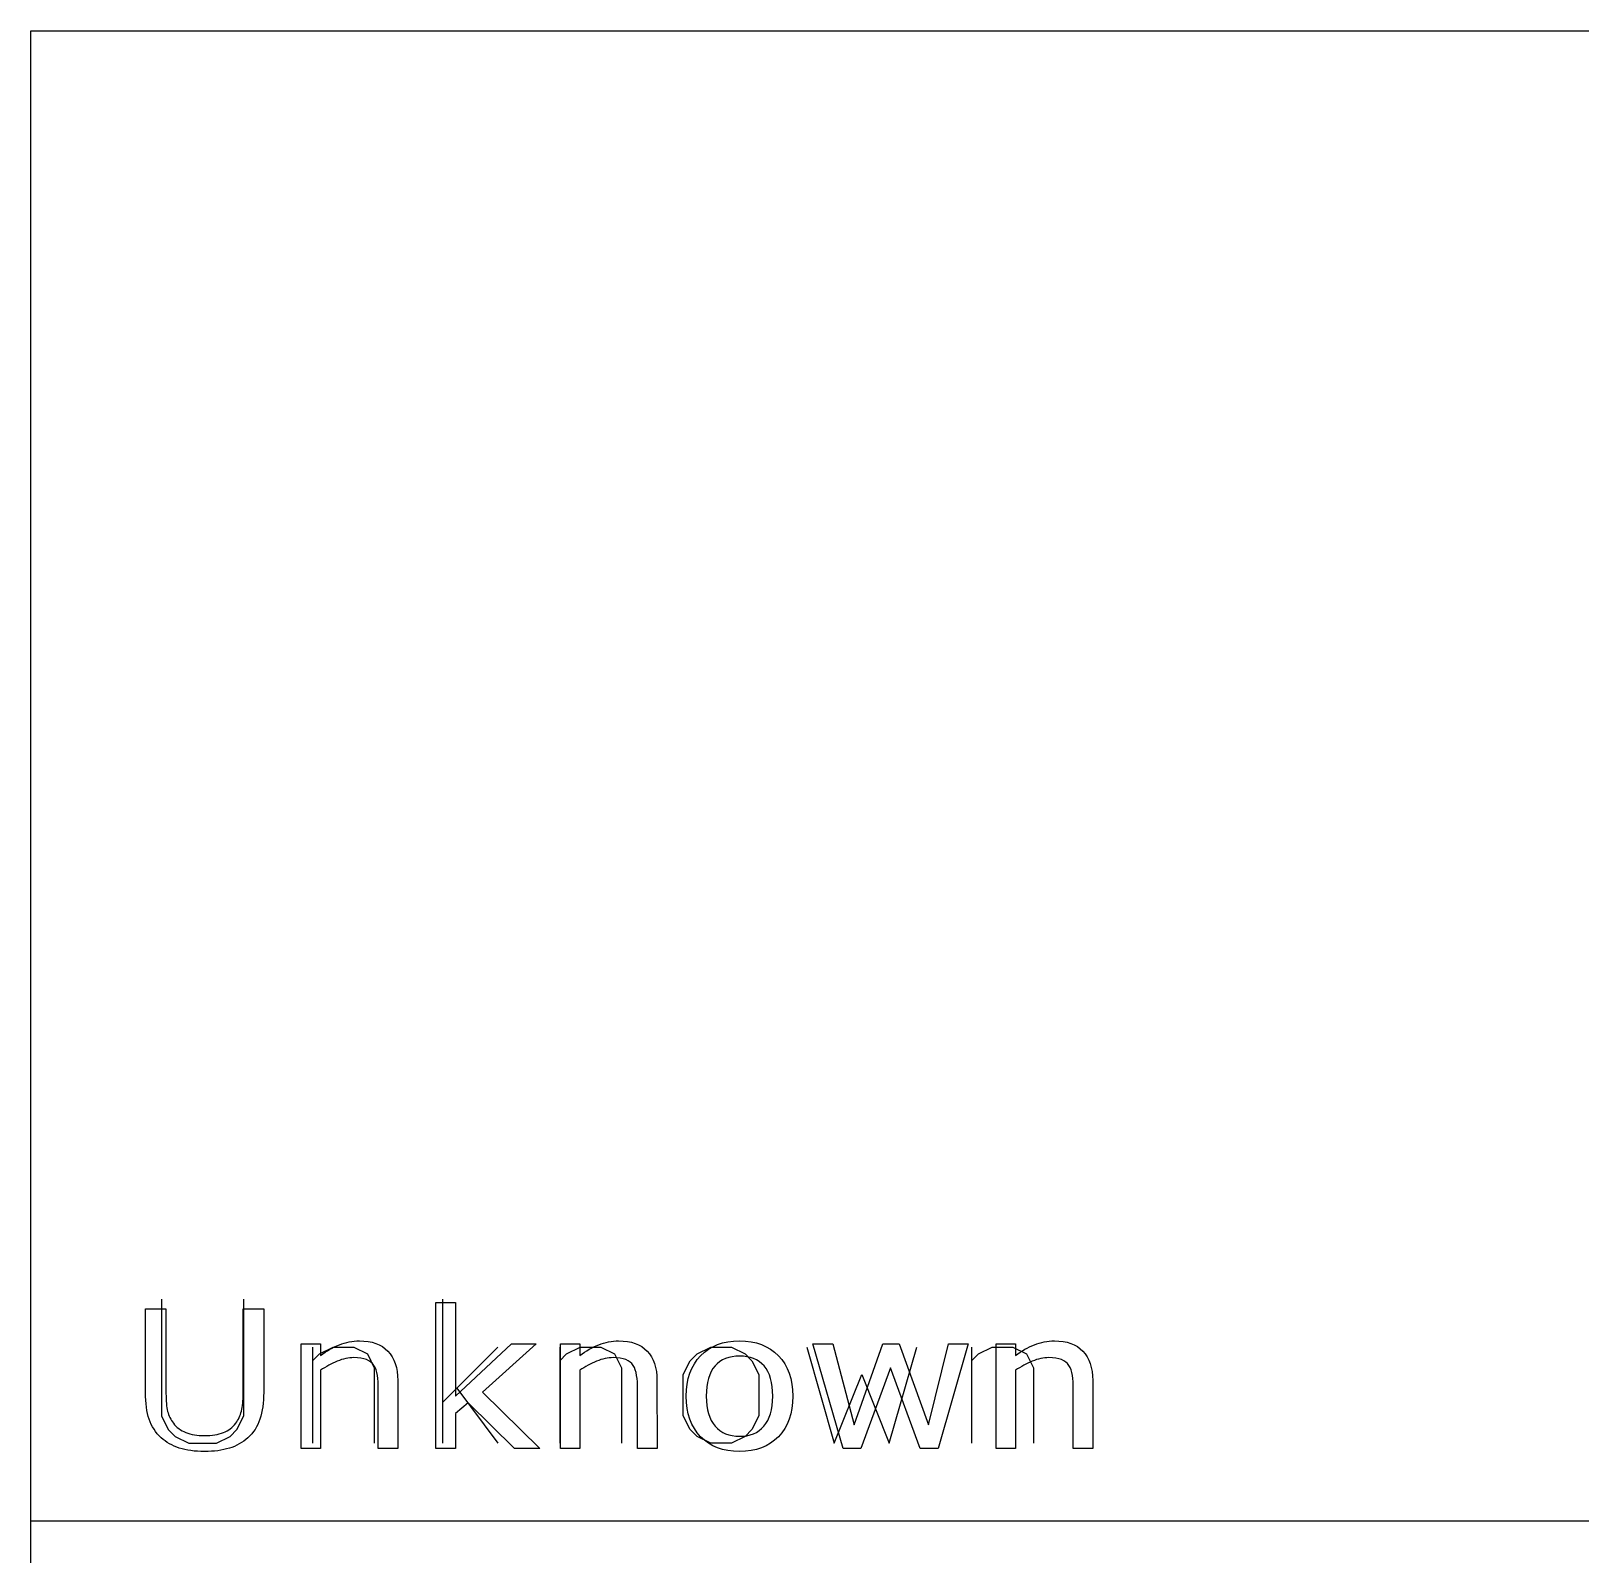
# Model space of a CAD drawing. Header units: millimetres. Extents: x 10 to 410, y 10 to 287.
# Drawn here: x 299.99 to 316.1, y 28.15 to 44 of the extents above; entities that cross this region are included whole.
import ezdxf

# ---------------------------------------------------------------- set-up
doc = ezdxf.new("R2010")
doc.units = ezdxf.units.MM
doc.layers.get('0').update_dxf_attribs({"linetype": 'CONTINUOUS'})

msp = doc.modelspace()

# ---------------------------------------------------------------- linework, layer by layer
at = {"color": 7}
for points in [[(299.989, 44), (407.989, 44), (407.989, 12), (299.989, 12)], [(305.28418, 29.25), (305.01748, 29.25), (304.5357, 29.72754), (304.4045, 29.61426), (304.4045, 29.25), (304.20232, 29.25), (304.20232, 30.76953), (304.4045, 30.76953), (304.4045, 29.79492), (304.98844, 30.34082), (305.24331, 30.34082), (304.68518, 29.83692)], [(307.0604, 29.3061), (306.9176, 29.3775), (306.8461, 29.4489), (306.7747, 29.5918), (306.7747, 30.0204), (306.8461, 30.1632), (306.9176, 30.2346), (307.0604, 30.3061), (307.2747, 30.3061), (307.4176, 30.2346), (307.489, 30.1632), (307.5604, 30.0204), (307.5604, 29.5918), (307.489, 29.4489), (307.4176, 29.3775), (307.2747, 29.3061)], [(309.7385, 30.34082), (309.42556, 29.25), (309.23844, 29.25), (308.9298, 30.09082), (308.62331, 29.25), (308.43726, 29.25), (308.1211, 30.34082), (308.33188, 30.34082), (308.55233, 29.4961), (308.85237, 30.34082), (309.01906, 30.34082), (309.32662, 29.4961), (309.53525, 30.34082)], [(307.70605, 29.79492)], [(307.91462, 29.79492)]]:
    msp.add_lwpolyline(points, close=True, dxfattribs=at)
for points in [[(301.3461, 30.8061), (301.3461, 29.5918), (301.4176, 29.4489), (301.489, 29.3775), (301.6319, 29.3061), (301.9176, 29.3061), (302.0604, 29.3775), (302.1319, 29.4489), (302.2033, 29.5918), (302.2033, 30.8061)], [(304.2747, 29.3061), (304.2747, 30.8061)], [(301.18048, 29.83394), (301.18048, 30.70405), (301.39341, 30.70405), (301.39341, 29.82417)], [(302.19668, 29.81929), (302.19668, 30.70405), (302.40961, 30.70405), (302.40962, 29.83399)], [(303.00187, 30.06444), (303.00187, 29.24998), (302.79969, 29.24998), (302.79969, 30.3408), (303.00187, 30.3408), (303.00187, 30.21971)], [(302.9176, 30.3061), (302.9176, 29.3061)], [(302.9176, 30.1632), (302.989, 30.2346), (303.1319, 30.3061), (303.3461, 30.3061), (303.489, 30.2346), (303.5604, 30.0918), (303.5604, 29.3061)], [(304.8461, 30.3061), (304.2747, 29.7346)], [(305.489, 30.3061), (305.489, 29.3061)], [(305.489, 30.1632), (305.5604, 30.2346), (305.7033, 30.3061), (305.9176, 30.3061), (306.0604, 30.2346), (306.1319, 30.0918), (306.1319, 29.3061)], [(305.69898, 30.06444), (305.69898, 29.24998), (305.4968, 29.24998), (305.4968, 30.3408), (305.69898, 30.3408), (305.69898, 30.21971)], [(308.0604, 30.3061), (308.3461, 29.3061), (308.6319, 30.0204), (308.9176, 29.3061), (309.2033, 30.3061)], [(309.7747, 30.3061), (309.7747, 29.3061)], [(309.7747, 30.1632), (309.8461, 30.2346), (309.989, 30.3061), (310.2033, 30.3061), (310.3461, 30.2346), (310.4176, 30.0918), (310.4176, 29.3061)], [(310.23181, 30.06444), (310.23181, 29.24998), (310.02963, 29.24998), (310.02963, 30.3408), (310.23181, 30.3408), (310.23181, 30.21971)], [(303.80442, 29.25), (303.60225, 29.25), (303.60225, 29.8711)], [(303.80412, 29.95795), (303.80442, 29.25)], [(304.4176, 29.8775), (304.8461, 29.3061)], [(306.50154, 29.25), (306.29936, 29.25), (306.29936, 29.8711)], [(306.50123, 29.95795), (306.50154, 29.25)], [(311.03437, 29.25), (310.83219, 29.25), (310.83219, 29.8711)], [(311.03406, 29.95795), (311.03437, 29.25)], [(299.989, 28.5), (407.989, 28.5)]]:
    msp.add_lwpolyline(points, dxfattribs=at)
for points in [[(303.00187, 30.21971), (303.064937, 30.267243), (303.130177, 30.304353), (303.19759, 30.33104)], [(303.19759, 30.33104), (303.264983, 30.357707), (303.33417, 30.37104), (303.40515, 30.37104)], [(303.40515, 30.37104), (303.534917, 30.37104), (303.633853, 30.335557), (303.70196, 30.26459)], [(305.69898, 30.21971), (305.762047, 30.267243), (305.827287, 30.304353), (305.8947, 30.33104)], [(305.8947, 30.33104), (305.962093, 30.357707), (306.031277, 30.37104), (306.10225, 30.37104)], [(306.10225, 30.37104), (306.232017, 30.37104), (306.330953, 30.335557), (306.39906, 30.26459)], [(306.95536, 30.21582), (307.055727, 30.31934), (307.19087, 30.3711), (307.36079, 30.3711)], [(307.36079, 30.3711), (307.52927, 30.3711), (307.663693, 30.31934), (307.76406, 30.21582)], [(310.23181, 30.21971), (310.294877, 30.267243), (310.360117, 30.304353), (310.42753, 30.33104)], [(310.42753, 30.33104), (310.494923, 30.357707), (310.564107, 30.37104), (310.63508, 30.37104)], [(310.63508, 30.37104), (310.764847, 30.37104), (310.863783, 30.335557), (310.93189, 30.26459)], [(303.17501, 30.15914), (303.11481, 30.134407), (303.057097, 30.10284), (303.00187, 30.06444)], [(303.34815, 30.19624), (303.29295, 30.19624), (303.235237, 30.183873), (303.17501, 30.15914)], [(303.47935, 30.17574), (303.445683, 30.189407), (303.40195, 30.19624), (303.34815, 30.19624)], [(303.55675, 30.11524), (303.538817, 30.142573), (303.513017, 30.16274), (303.47935, 30.17574)], [(303.70196, 30.26459), (303.770067, 30.19363), (303.80412, 30.091417), (303.80412, 29.95795)], [(305.87212, 30.15914), (305.81192, 30.134407), (305.754207, 30.10284), (305.69898, 30.06444)], [(306.04526, 30.19624), (305.99006, 30.19624), (305.932347, 30.183873), (305.87212, 30.15914)], [(306.17646, 30.17574), (306.142793, 30.189407), (306.09906, 30.19624), (306.04526, 30.19624)], [(306.25386, 30.11524), (306.235927, 30.142573), (306.210127, 30.16274), (306.17646, 30.17574)], [(306.39906, 30.26459), (306.467173, 30.19363), (306.50123, 30.091417), (306.50123, 29.95795)], [(306.80588, 29.79492), (306.80588, 29.97266), (306.855707, 30.11296), (306.95536, 30.21582)], [(307.3608, 30.21289), (307.251107, 30.21289), (307.16579, 30.178387), (307.10485, 30.10938)], [(307.61459, 30.10938), (307.553657, 30.178387), (307.46906, 30.21289), (307.3608, 30.21289)], [(307.76406, 30.21582), (307.864433, 30.11296), (307.91462, 29.97266), (307.91462, 29.79492)], [(310.40495, 30.15914), (310.34475, 30.134407), (310.287037, 30.10284), (310.23181, 30.06444)], [(310.57809, 30.19624), (310.52289, 30.19624), (310.465177, 30.183873), (310.40495, 30.15914)], [(310.70929, 30.17574), (310.675557, 30.189407), (310.631823, 30.19624), (310.57809, 30.19624)], [(310.78669, 30.11524), (310.768757, 30.142573), (310.742957, 30.16274), (310.70929, 30.17574)], [(310.93189, 30.26459), (311.000003, 30.19363), (311.03406, 30.091417), (311.03406, 29.95795)], [(303.59225, 30.01172), (303.585583, 30.055987), (303.57375, 30.090493), (303.55675, 30.11524)], [(303.60225, 29.8711), (303.60225, 29.921233), (303.598917, 29.968107), (303.59225, 30.01172)], [(306.28936, 30.01172), (306.282693, 30.055987), (306.27086, 30.090493), (306.25386, 30.11524)], [(306.29936, 29.8711), (306.29936, 29.921233), (306.296027, 29.968107), (306.28936, 30.01172)], [(307.10485, 30.10938), (307.04465, 30.04102), (307.01455, 29.9362), (307.01455, 29.79492)], [(307.70599, 29.79492), (307.70599, 29.9362), (307.675523, 30.04102), (307.61459, 30.10938)], [(310.82219, 30.01172), (310.815523, 30.055987), (310.80369, 30.090493), (310.78669, 30.11524)], [(310.83219, 29.8711), (310.83219, 29.921233), (310.828857, 29.968107), (310.82219, 30.01172)], [(301.21808, 29.55562), (301.193013, 29.63114), (301.18048, 29.723913), (301.18048, 29.83394)], [(301.39341, 29.82417), (301.39341, 29.745397), (301.399143, 29.683223), (301.41061, 29.63765)], [(302.17838, 29.64058), (302.19058, 29.68878), (302.19668, 29.74835), (302.19668, 29.81929)], [(302.40962, 29.83399), (302.40962, 29.728517), (302.39672, 29.636393), (302.37092, 29.55762)], [(306.95536, 29.37403), (306.855707, 29.47689), (306.80588, 29.617187), (306.80588, 29.79492)], [(307.01455, 29.79492), (307.01455, 29.658207), (307.045017, 29.554367), (307.10595, 29.4834)], [(307.61355, 29.48242), (307.675217, 29.552733), (307.70605, 29.6569), (307.70605, 29.79492)], [(307.91462, 29.79492), (307.91462, 29.617187), (307.864433, 29.47689), (307.76406, 29.37403)], [(301.34391, 29.36226), (301.285843, 29.41566), (301.2439, 29.480113), (301.21808, 29.55562)], [(301.41061, 29.63765), (301.42281, 29.59205), (301.442877, 29.550707), (301.47081, 29.51362)], [(301.47081, 29.51362), (301.502343, 29.471287), (301.545003, 29.439387), (301.59879, 29.41792)], [(301.99024, 29.41692), (302.043973, 29.438387), (302.086987, 29.47062), (302.11928, 29.51362)], [(302.11928, 29.51362), (302.147213, 29.550753), (302.166913, 29.593073), (302.17838, 29.64058)], [(302.37092, 29.55762), (302.345853, 29.479493), (302.30427, 29.41439), (302.24617, 29.36231)], [(301.5321, 29.25581), (301.45754, 29.279877), (301.39481, 29.31536), (301.34391, 29.36226)], [(301.59879, 29.41792), (301.653257, 29.396453), (301.718497, 29.38572), (301.79451, 29.38572)], [(301.79451, 29.38572), (301.871223, 29.38572), (301.936467, 29.39612), (301.99024, 29.41692)], [(302.24617, 29.36231), (302.19097, 29.312843), (302.126447, 29.27671), (302.0526, 29.25391)], [(307.36079, 29.21973), (307.19087, 29.21973), (307.055727, 29.271163), (306.95536, 29.37403)], [(307.10595, 29.4834), (307.166883, 29.413087), (307.251843, 29.37793), (307.36083, 29.37793)], [(307.76406, 29.37403), (307.663693, 29.271163), (307.52927, 29.21973), (307.36079, 29.21973)], [(307.36083, 29.37793), (307.46837, 29.37793), (307.55261, 29.41276), (307.61355, 29.48242)], [(301.7945, 29.21971), (301.694127, 29.21971), (301.60666, 29.231743), (301.5321, 29.25581)], [(302.0526, 29.25391), (301.978753, 29.23111), (301.89272, 29.21971), (301.7945, 29.21971)]]:
    msp.add_open_spline(points, degree=3, dxfattribs=at)

doc.saveas('drawing.dxf')
